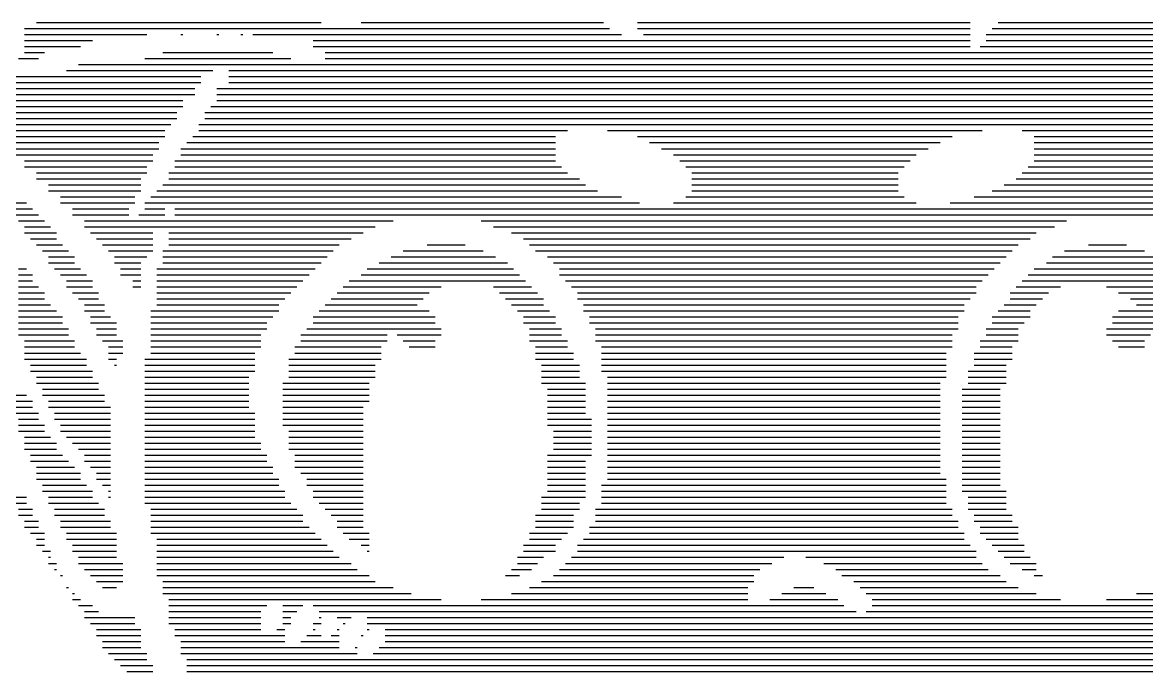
# Model space of a CAD drawing. Header units: inches. Extents: x -5 to 125, y -8 to 83.
# Drawn here: x 66.279 to 71.029, y 31.577 to 34.32 of the extents above; entities that cross this region are included whole.
import ezdxf

# ---------------------------------------------------------------- set-up
doc = ezdxf.new("R2010")
doc.units = ezdxf.units.IN
doc.layers.add('Bottom Overlay', color=54, linetype='Continuous')

msp = doc.modelspace()

# ---------------------------------------------------------------- linework, layer by layer
at = {"layer": 'Bottom Overlay'}
for p, q in [((66.2875, 34.295), (68.7598, 34.295)), ((66.3383, 34.3204), (67.5406, 34.3204)), ((67.7099, 34.3204), (68.7344, 34.3204)), ((68.8783, 34.3204), (70.2838, 34.3204)), ((68.8783, 34.295), (70.2838, 34.295)), ((70.3769, 34.295), (71.2236, 34.295)), ((70.4023, 34.3204), (71.1474, 34.3204)), ((66.2875, 34.2696), (66.804, 34.2696)), ((66.9479, 34.2696), (66.9564, 34.2696)), ((67.1003, 34.2696), (67.1088, 34.2696)), ((67.2019, 34.2696), (67.2104, 34.2696)), ((67.2527, 34.2696), (68.8106, 34.2696)), ((68.9037, 34.2696), (70.2838, 34.2696)), ((70.3515, 34.2696), (71.2744, 34.2696)), ((66.2875, 34.2442), (66.5754, 34.2442)), ((66.2875, 34.2188), (66.5246, 34.2188)), ((67.5067, 34.2442), (70.2838, 34.2442)), ((67.5067, 34.2188), (70.2838, 34.2188)), ((70.3261, 34.2188), (71.376, 34.2188)), ((70.3515, 34.2442), (71.3252, 34.2442)), ((66.2621, 34.168), (66.3468, 34.168)), ((66.2875, 34.1934), (66.3722, 34.1934)), ((66.7955, 34.168), (67.4136, 34.168)), ((66.8717, 34.1934), (67.3374, 34.1934)), ((67.5575, 34.1934), (71.4268, 34.1934)), ((67.5575, 34.168), (71.4522, 34.168)), ((66.4653, 34.1172), (67.0834, 34.1172)), ((66.5161, 34.1426), (71.503, 34.1426)), ((67.1511, 34.1172), (71.5284, 34.1172)), ((66.2367, 34.0918), (67.0326, 34.0918)), ((66.2367, 34.0664), (67.0326, 34.0664)), ((67.1511, 34.0918), (71.5538, 34.0918)), ((67.1511, 34.0664), (71.5792, 34.0664)), ((66.2367, 34.041), (67.0072, 34.041)), ((66.2367, 34.0156), (67.0072, 34.0156)), ((67.1003, 34.041), (71.6046, 34.041)), ((67.1003, 34.0156), (71.63, 34.0156)), ((66.2113, 33.9902), (66.9564, 33.9902)), ((66.2113, 33.9648), (66.9564, 33.9648)), ((67.0749, 33.9648), (71.6808, 33.9648)), ((67.1003, 33.9902), (71.6554, 33.9902)), ((66.2113, 33.9394), (66.931, 33.9394)), ((66.2113, 33.914), (66.931, 33.914)), ((67.0495, 33.9394), (71.7062, 33.9394)), ((67.0495, 33.914), (71.7316, 33.914)), ((66.2113, 33.8886), (66.9056, 33.8886)), ((67.0241, 33.8886), (71.7316, 33.8886)), ((66.2113, 33.8632), (66.8802, 33.8632)), ((66.2113, 33.8378), (66.8802, 33.8378)), ((66.9987, 33.8378), (68.5312, 33.8378)), ((67.0241, 33.8632), (68.582, 33.8632)), ((68.7513, 33.8632), (70.3346, 33.8632)), ((68.8783, 33.8378), (70.2076, 33.8378)), ((70.5039, 33.8632), (71.757, 33.8632)), ((70.5547, 33.8378), (71.7824, 33.8378)), ((66.2113, 33.8124), (66.8548, 33.8124)), ((66.2367, 33.787), (66.8548, 33.787)), ((66.9479, 33.787), (68.5312, 33.787)), ((66.9733, 33.8124), (68.5312, 33.8124)), ((68.9291, 33.8124), (70.1568, 33.8124)), ((68.9799, 33.787), (70.106, 33.787)), ((70.5547, 33.8124), (71.8078, 33.8124)), ((70.5547, 33.787), (71.8078, 33.787)), ((66.2367, 33.7616), (66.8294, 33.7616)), ((66.2875, 33.7362), (66.8294, 33.7362)), ((66.9225, 33.7362), (68.5312, 33.7362)), ((66.9479, 33.7616), (68.5312, 33.7616)), ((69.0307, 33.7616), (70.0552, 33.7616)), ((69.0561, 33.7362), (70.0298, 33.7362)), ((70.5547, 33.7616), (71.8332, 33.7616)), ((70.5547, 33.7362), (71.8586, 33.7362)), ((66.2875, 33.7108), (66.804, 33.7108)), ((66.3383, 33.6854), (66.804, 33.6854)), ((66.8971, 33.6854), (68.582, 33.6854)), ((66.9225, 33.7108), (68.5566, 33.7108)), ((69.0815, 33.7108), (70.0044, 33.7108)), ((69.1069, 33.6854), (69.979, 33.6854)), ((70.5039, 33.6854), (71.884, 33.6854)), ((70.5293, 33.7108), (71.8586, 33.7108)), ((66.3383, 33.66), (66.7786, 33.66)), ((66.3891, 33.6346), (66.7786, 33.6346)), ((66.8717, 33.6346), (68.6582, 33.6346)), ((66.8971, 33.66), (68.6328, 33.66)), ((69.1069, 33.66), (69.979, 33.66)), ((69.1069, 33.6346), (69.979, 33.6346)), ((70.4277, 33.6346), (71.9094, 33.6346)), ((70.4785, 33.66), (71.884, 33.66)), ((66.3891, 33.6092), (66.7786, 33.6092)), ((66.4399, 33.5838), (66.7532, 33.5838)), ((66.8209, 33.5838), (68.8106, 33.5838)), ((66.8463, 33.6092), (68.709, 33.6092)), ((69.0815, 33.5838), (70.0044, 33.5838)), ((69.1069, 33.6092), (69.979, 33.6092)), ((70.3007, 33.5838), (71.9348, 33.5838)), ((70.3769, 33.6092), (71.9094, 33.6092)), ((66.1859, 33.5584), (66.296, 33.5584)), ((66.4399, 33.5584), (66.7532, 33.5584)), ((66.7955, 33.5584), (68.8868, 33.5584)), ((69.0307, 33.5584), (70.0552, 33.5584)), ((70.1991, 33.5584), (71.9602, 33.5584)), ((66.2113, 33.533), (66.3214, 33.533)), ((66.2367, 33.5076), (66.3468, 33.5076)), ((66.4907, 33.533), (66.7278, 33.533)), ((66.4907, 33.5076), (66.7278, 33.5076)), ((66.7701, 33.5076), (66.8802, 33.5076)), ((66.7955, 33.533), (66.8802, 33.533)), ((66.9225, 33.533), (71.9602, 33.533)), ((66.9225, 33.5076), (71.9602, 33.5076)), ((66.2621, 33.4822), (66.3722, 33.4822)), ((66.2875, 33.4568), (66.3976, 33.4568)), ((66.5415, 33.4822), (67.8454, 33.4822)), ((66.5415, 33.4568), (67.7692, 33.4568)), ((68.2179, 33.4822), (70.6902, 33.4822)), ((68.2687, 33.4568), (70.6394, 33.4568)), ((66.2875, 33.4314), (66.423, 33.4314)), ((66.3129, 33.406), (66.423, 33.406)), ((66.5669, 33.4314), (66.8294, 33.4314)), ((66.5923, 33.406), (66.8294, 33.406)), ((66.8971, 33.4314), (67.7184, 33.4314)), ((66.8971, 33.406), (67.6676, 33.406)), ((68.3449, 33.4314), (70.5632, 33.4314)), ((68.3957, 33.406), (70.5378, 33.406)), ((66.3383, 33.3806), (66.4484, 33.3806)), ((66.3637, 33.3552), (66.4738, 33.3552)), ((66.6177, 33.3806), (66.8294, 33.3806)), ((66.6431, 33.3552), (66.8294, 33.3552)), ((66.8717, 33.3552), (67.5914, 33.3552)), ((66.8971, 33.3806), (67.6168, 33.3806)), ((67.8877, 33.3552), (68.2264, 33.3552)), ((67.9893, 33.3806), (68.1502, 33.3806)), ((68.4211, 33.3806), (70.487, 33.3806)), ((68.4465, 33.3552), (70.4616, 33.3552)), ((70.6817, 33.3552), (71.0204, 33.3552)), ((70.7833, 33.3806), (70.9442, 33.3806)), ((66.3891, 33.3298), (66.4992, 33.3298)), ((66.3891, 33.3044), (66.4992, 33.3044)), ((66.6685, 33.3298), (66.804, 33.3298)), ((66.6685, 33.3044), (66.7786, 33.3044)), ((66.8717, 33.3298), (67.566, 33.3298)), ((66.8717, 33.3044), (67.5406, 33.3044)), ((67.7861, 33.3044), (68.328, 33.3044)), ((67.8369, 33.3298), (68.2772, 33.3298)), ((68.4973, 33.3298), (70.4362, 33.3298)), ((68.5227, 33.3044), (70.4108, 33.3044)), ((70.6055, 33.3044), (71.1474, 33.3044)), ((70.6309, 33.3298), (71.0966, 33.3298)), ((66.2621, 33.279), (66.296, 33.279)), ((66.2621, 33.2536), (66.3214, 33.2536)), ((66.4145, 33.279), (66.5246, 33.279)), ((66.4399, 33.2536), (66.55, 33.2536)), ((66.6939, 33.279), (66.7786, 33.279)), ((66.6939, 33.2536), (66.7786, 33.2536)), ((66.8463, 33.279), (67.5152, 33.279)), ((66.8463, 33.2536), (67.4898, 33.2536)), ((67.7099, 33.2536), (68.3788, 33.2536)), ((67.7353, 33.279), (68.3534, 33.279)), ((68.5481, 33.279), (70.3854, 33.279)), ((68.5481, 33.2536), (70.36, 33.2536)), ((70.5293, 33.2536), (71.2236, 33.2536)), ((70.5547, 33.279), (71.1728, 33.279)), ((66.2621, 33.2282), (66.3214, 33.2282)), ((66.2621, 33.2028), (66.3468, 33.2028)), ((66.4653, 33.2282), (66.5754, 33.2282)), ((66.4653, 33.2028), (66.5754, 33.2028)), ((66.7447, 33.2282), (66.7786, 33.2282)), ((66.7447, 33.2028), (66.7786, 33.2028)), ((66.8463, 33.2282), (67.4644, 33.2282)), ((66.8463, 33.2028), (67.439, 33.2028)), ((67.6337, 33.2028), (68.0486, 33.2028)), ((67.6591, 33.2282), (68.4042, 33.2282)), ((68.2687, 33.2028), (68.4296, 33.2028)), ((68.5735, 33.2282), (70.3346, 33.2282)), ((68.5989, 33.2028), (70.3092, 33.2028)), ((70.4785, 33.2028), (70.6648, 33.2028)), ((70.5039, 33.2282), (71.249, 33.2282)), ((70.8595, 33.2028), (71.2744, 33.2028)), ((66.2621, 33.1774), (66.3722, 33.1774)), ((66.4907, 33.1774), (66.6008, 33.1774)), ((66.8463, 33.1774), (67.4136, 33.1774)), ((67.6083, 33.1774), (67.9978, 33.1774)), ((68.2941, 33.1774), (68.455, 33.1774)), ((68.6243, 33.1774), (70.3092, 33.1774)), ((70.4531, 33.1774), (70.614, 33.1774)), ((70.9103, 33.1774), (71.2998, 33.1774)), ((66.2621, 33.152), (66.3722, 33.152)), ((66.2621, 33.1266), (66.3976, 33.1266)), ((66.5161, 33.152), (66.6008, 33.152)), ((66.5415, 33.1266), (66.6262, 33.1266)), ((66.8463, 33.152), (67.3882, 33.152)), ((66.8463, 33.1266), (67.3628, 33.1266)), ((67.5575, 33.1266), (67.947, 33.1266)), ((67.5829, 33.152), (67.9724, 33.152)), ((68.3195, 33.152), (68.4804, 33.152)), ((68.3449, 33.1266), (68.4804, 33.1266)), ((68.6243, 33.152), (70.2838, 33.152)), ((68.6497, 33.1266), (70.2584, 33.1266)), ((70.4277, 33.1266), (70.5632, 33.1266)), ((70.4531, 33.152), (70.5886, 33.152)), ((70.9611, 33.152), (71.3252, 33.152)), ((70.9865, 33.1266), (71.3506, 33.1266)), ((66.2621, 33.1012), (66.423, 33.1012)), ((66.2621, 33.0758), (66.4484, 33.0758)), ((66.5415, 33.1012), (66.6262, 33.1012)), ((66.5669, 33.0758), (66.6516, 33.0758)), ((66.8209, 33.1012), (67.3628, 33.1012)), ((66.8209, 33.0758), (67.3374, 33.0758)), ((67.5067, 33.0758), (68.0232, 33.0758)), ((67.5321, 33.1012), (67.9978, 33.1012)), ((68.3703, 33.1012), (68.5058, 33.1012)), ((68.3957, 33.0758), (68.5312, 33.0758)), ((68.6497, 33.1012), (70.2584, 33.1012)), ((68.6751, 33.0758), (70.233, 33.0758)), ((70.3769, 33.0758), (70.5378, 33.0758)), ((70.4023, 33.1012), (70.5378, 33.1012)), ((70.8849, 33.0758), (71.4014, 33.0758)), ((70.9103, 33.1012), (71.376, 33.1012)), ((66.2621, 33.0504), (66.4484, 33.0504)), ((66.2621, 33.025), (66.4738, 33.025)), ((66.5669, 33.0504), (66.677, 33.0504)), ((66.5923, 33.025), (66.677, 33.025)), ((66.8209, 33.0504), (67.312, 33.0504)), ((66.8209, 33.025), (67.312, 33.025)), ((67.4813, 33.025), (68.0486, 33.025)), ((67.5067, 33.0504), (68.0232, 33.0504)), ((68.3957, 33.0504), (68.5312, 33.0504)), ((68.4211, 33.025), (68.5566, 33.025)), ((68.6751, 33.0504), (70.233, 33.0504)), ((68.7005, 33.025), (70.233, 33.025)), ((70.3515, 33.025), (70.487, 33.025)), ((70.3769, 33.0504), (70.5124, 33.0504)), ((70.8595, 33.025), (71.4268, 33.025)), ((70.8849, 33.0504), (71.4268, 33.0504)), ((66.2621, 32.9996), (66.4738, 32.9996)), ((66.2875, 32.9742), (66.4992, 32.9742)), ((66.5923, 32.9996), (66.677, 32.9996)), ((66.6177, 32.9742), (66.7024, 32.9742)), ((66.8209, 32.9996), (67.2866, 32.9996)), ((66.8209, 32.9742), (67.2866, 32.9742)), ((67.4559, 32.9996), (67.82, 32.9996)), ((67.4559, 32.9742), (67.82, 32.9742)), ((67.8623, 32.9996), (68.0486, 32.9996)), ((67.8877, 32.9742), (68.0232, 32.9742)), ((68.4211, 32.9996), (68.5566, 32.9996)), ((68.4211, 32.9742), (68.582, 32.9742)), ((68.7005, 32.9996), (70.2076, 32.9996)), ((68.7005, 32.9742), (70.2076, 32.9742)), ((70.3261, 32.9742), (70.487, 32.9742)), ((70.3515, 32.9996), (70.487, 32.9996)), ((70.8595, 32.9996), (71.0458, 32.9996)), ((70.8849, 32.9742), (71.0204, 32.9742)), ((66.2875, 32.9488), (66.4992, 32.9488)), ((66.2875, 32.9234), (66.5246, 32.9234)), ((66.6431, 32.9488), (66.7024, 32.9488)), ((66.6431, 32.9234), (66.7024, 32.9234)), ((66.8209, 32.9488), (67.2866, 32.9488)), ((66.8209, 32.9234), (67.2612, 32.9234)), ((67.4305, 32.9488), (67.7946, 32.9488)), ((67.4305, 32.9234), (67.7946, 32.9234)), ((67.9131, 32.9488), (68.0232, 32.9488)), ((68.4465, 32.9488), (68.582, 32.9488)), ((68.4465, 32.9234), (68.6074, 32.9234)), ((68.7259, 32.9488), (70.2076, 32.9488)), ((68.7259, 32.9234), (70.1822, 32.9234)), ((70.3007, 32.9234), (70.4616, 32.9234)), ((70.3261, 32.9488), (70.4616, 32.9488)), ((70.9103, 32.9488), (71.0204, 32.9488)), ((66.2875, 32.898), (66.55, 32.898)), ((66.3129, 32.8726), (66.55, 32.8726)), ((66.6431, 32.898), (66.677, 32.898)), ((66.6685, 32.8726), (66.677, 32.8726)), ((66.7955, 32.898), (67.2612, 32.898)), ((66.7955, 32.8726), (67.2612, 32.8726)), ((67.4051, 32.898), (67.7946, 32.898)), ((67.4051, 32.8726), (67.7692, 32.8726)), ((68.4465, 32.898), (68.6074, 32.898)), ((68.4719, 32.8726), (68.6328, 32.8726)), ((68.7259, 32.898), (70.1822, 32.898)), ((68.7259, 32.8726), (70.1822, 32.8726)), ((70.3007, 32.898), (70.4616, 32.898)), ((70.3007, 32.8726), (70.4362, 32.8726)), ((66.3129, 32.8472), (66.5754, 32.8472)), ((66.3383, 32.8218), (66.5754, 32.8218)), ((66.7955, 32.8472), (67.2612, 32.8472)), ((66.7955, 32.8218), (67.2358, 32.8218)), ((67.4051, 32.8472), (67.7692, 32.8472)), ((67.4051, 32.8218), (67.7692, 32.8218)), ((68.4719, 32.8472), (68.6328, 32.8472)), ((68.4719, 32.8218), (68.6328, 32.8218)), ((68.7259, 32.8472), (70.1822, 32.8472)), ((68.7513, 32.8218), (70.1822, 32.8218)), ((70.2753, 32.8472), (70.4362, 32.8472)), ((70.2753, 32.8218), (70.4362, 32.8218)), ((66.3383, 32.7964), (66.6008, 32.7964)), ((66.7955, 32.7964), (67.2358, 32.7964)), ((67.3797, 32.7964), (67.7438, 32.7964)), ((68.4719, 32.7964), (68.6582, 32.7964)), ((68.7513, 32.7964), (70.1568, 32.7964)), ((70.2753, 32.7964), (70.4362, 32.7964)), ((66.2113, 32.7456), (66.296, 32.7456)), ((66.3637, 32.771), (66.6008, 32.771)), ((66.3637, 32.7456), (66.6262, 32.7456)), ((66.7955, 32.771), (67.2358, 32.771)), ((66.7955, 32.7456), (67.2358, 32.7456)), ((67.3797, 32.771), (67.7438, 32.771)), ((67.3797, 32.7456), (67.7438, 32.7456)), ((68.4973, 32.771), (68.6582, 32.771)), ((68.4973, 32.7456), (68.6582, 32.7456)), ((68.7513, 32.771), (70.1568, 32.771)), ((68.7513, 32.7456), (70.1568, 32.7456)), ((70.2499, 32.771), (70.4108, 32.771)), ((70.2499, 32.7456), (70.4108, 32.7456)), ((66.2367, 32.7202), (66.3214, 32.7202)), ((66.2367, 32.6948), (66.3214, 32.6948)), ((66.3891, 32.7202), (66.6262, 32.7202)), ((66.3891, 32.6948), (66.6516, 32.6948)), ((66.7955, 32.7202), (67.2358, 32.7202)), ((66.7955, 32.6948), (67.2358, 32.6948)), ((67.3797, 32.7202), (67.7438, 32.7202)), ((67.3797, 32.6948), (67.7184, 32.6948)), ((68.4973, 32.7202), (68.6582, 32.7202)), ((68.4973, 32.6948), (68.6582, 32.6948)), ((68.7513, 32.7202), (70.1568, 32.7202)), ((68.7513, 32.6948), (70.1568, 32.6948)), ((70.2499, 32.7202), (70.4108, 32.7202)), ((70.2499, 32.6948), (70.4108, 32.6948)), ((66.2367, 32.6694), (66.3468, 32.6694)), ((66.2621, 32.644), (66.3468, 32.644)), ((66.4145, 32.6694), (66.6516, 32.6694)), ((66.4145, 32.644), (66.6516, 32.644)), ((66.7955, 32.6694), (67.2612, 32.6694)), ((66.7955, 32.644), (67.2612, 32.644)), ((67.3797, 32.6694), (67.7184, 32.6694)), ((67.3797, 32.644), (67.7184, 32.644)), ((68.4973, 32.6694), (68.6582, 32.6694)), ((68.4973, 32.644), (68.6836, 32.644)), ((68.7513, 32.6694), (70.1568, 32.6694)), ((68.7513, 32.644), (70.1568, 32.644)), ((70.2499, 32.6694), (70.4108, 32.6694)), ((70.2499, 32.644), (70.4108, 32.644)), ((66.2621, 32.6186), (66.3722, 32.6186)), ((66.2621, 32.5932), (66.3722, 32.5932)), ((66.4399, 32.6186), (66.6516, 32.6186)), ((66.4399, 32.5932), (66.6516, 32.5932)), ((66.7955, 32.6186), (67.2612, 32.6186)), ((66.7955, 32.5932), (67.2612, 32.5932)), ((67.3797, 32.6186), (67.7184, 32.6186)), ((67.4051, 32.5932), (67.7184, 32.5932)), ((68.4973, 32.6186), (68.6836, 32.6186)), ((68.5227, 32.5932), (68.6836, 32.5932)), ((68.7513, 32.6186), (70.1568, 32.6186)), ((68.7513, 32.5932), (70.1568, 32.5932)), ((70.2499, 32.6186), (70.4108, 32.6186)), ((70.2499, 32.5932), (70.4108, 32.5932)), ((66.2875, 32.5678), (66.3976, 32.5678)), ((66.2875, 32.5424), (66.423, 32.5424)), ((66.4653, 32.5678), (66.6516, 32.5678)), ((66.4907, 32.5424), (66.6516, 32.5424)), ((66.7955, 32.5678), (67.2612, 32.5678)), ((66.7955, 32.5424), (67.2866, 32.5424)), ((67.4051, 32.5678), (67.7184, 32.5678)), ((67.4051, 32.5424), (67.7184, 32.5424)), ((68.5227, 32.5678), (68.6836, 32.5678)), ((68.5227, 32.5424), (68.6836, 32.5424)), ((68.7513, 32.5678), (70.1568, 32.5678)), ((68.7513, 32.5424), (70.1568, 32.5424)), ((70.2499, 32.5678), (70.4108, 32.5678)), ((70.2499, 32.5424), (70.4108, 32.5424)), ((66.2875, 32.517), (66.423, 32.517)), ((66.3129, 32.4916), (66.4484, 32.4916)), ((66.5161, 32.517), (66.6516, 32.517)), ((66.5415, 32.4916), (66.6516, 32.4916)), ((66.7955, 32.517), (67.2866, 32.517)), ((66.7955, 32.4916), (67.312, 32.4916)), ((67.4051, 32.517), (67.7184, 32.517)), ((67.4305, 32.4916), (67.7184, 32.4916)), ((68.4973, 32.4916), (68.6836, 32.4916)), ((68.5227, 32.517), (68.6836, 32.517)), ((68.7513, 32.517), (70.1568, 32.517)), ((68.7513, 32.4916), (70.1568, 32.4916)), ((70.2499, 32.517), (70.4108, 32.517)), ((70.2499, 32.4916), (70.4108, 32.4916)), ((66.3129, 32.4662), (66.4738, 32.4662)), ((66.5415, 32.4662), (66.6516, 32.4662)), ((66.7955, 32.4662), (67.312, 32.4662)), ((67.4305, 32.4662), (67.7184, 32.4662)), ((68.4973, 32.4662), (68.6582, 32.4662)), ((68.7513, 32.4662), (70.1568, 32.4662)), ((70.2499, 32.4662), (70.4108, 32.4662)), ((66.3383, 32.4408), (66.4992, 32.4408)), ((66.3383, 32.4154), (66.5246, 32.4154)), ((66.5669, 32.4408), (66.6516, 32.4408)), ((66.5923, 32.4154), (66.6516, 32.4154)), ((66.7955, 32.4408), (67.3374, 32.4408)), ((66.7955, 32.4154), (67.3374, 32.4154)), ((67.4305, 32.4408), (67.7184, 32.4408)), ((67.4559, 32.4154), (67.7184, 32.4154)), ((68.4973, 32.4408), (68.6582, 32.4408)), ((68.4973, 32.4154), (68.6582, 32.4154)), ((68.7513, 32.4408), (70.1568, 32.4408)), ((68.7513, 32.4154), (70.1568, 32.4154)), ((70.2499, 32.4408), (70.4108, 32.4408)), ((70.2499, 32.4154), (70.4108, 32.4154)), ((66.3383, 32.39), (66.5246, 32.39)), ((66.3637, 32.3646), (66.55, 32.3646)), ((66.5923, 32.39), (66.6516, 32.39)), ((66.6177, 32.3646), (66.6516, 32.3646)), ((66.7955, 32.39), (67.3628, 32.39)), ((66.7955, 32.3646), (67.3628, 32.3646)), ((67.4813, 32.39), (67.7184, 32.39)), ((67.4813, 32.3646), (67.7184, 32.3646)), ((68.4973, 32.39), (68.6582, 32.39)), ((68.4973, 32.3646), (68.6582, 32.3646)), ((68.7259, 32.3646), (70.1822, 32.3646)), ((68.7513, 32.39), (70.1822, 32.39)), ((70.2499, 32.39), (70.4108, 32.39)), ((70.2499, 32.3646), (70.4108, 32.3646)), ((66.2113, 32.3138), (66.296, 32.3138)), ((66.3637, 32.3392), (66.5754, 32.3392)), ((66.3891, 32.3138), (66.5754, 32.3138)), ((66.6431, 32.3392), (66.6516, 32.3392)), ((66.6431, 32.3138), (66.6516, 32.3138)), ((66.7955, 32.3392), (67.3882, 32.3392)), ((66.7955, 32.3138), (67.3882, 32.3138)), ((67.5067, 32.3392), (67.7184, 32.3392)), ((67.5067, 32.3138), (67.7184, 32.3138)), ((68.4719, 32.3138), (68.6582, 32.3138)), ((68.4973, 32.3392), (68.6582, 32.3392)), ((68.7259, 32.3392), (70.1822, 32.3392)), ((68.7259, 32.3138), (70.1822, 32.3138)), ((70.2499, 32.3392), (70.4362, 32.3392)), ((70.2753, 32.3138), (70.4362, 32.3138)), ((66.2367, 32.2884), (66.296, 32.2884)), ((66.2621, 32.263), (66.3214, 32.263)), ((66.3891, 32.2884), (66.6008, 32.2884)), ((66.4145, 32.263), (66.6262, 32.263)), ((66.7955, 32.2884), (67.4136, 32.2884)), ((66.8209, 32.263), (67.439, 32.263)), ((67.5321, 32.2884), (67.7184, 32.2884)), ((67.5575, 32.263), (67.7184, 32.263)), ((68.4719, 32.2884), (68.6328, 32.2884)), ((68.4719, 32.263), (68.6328, 32.263)), ((68.7005, 32.263), (70.2076, 32.263)), ((68.7259, 32.2884), (70.1822, 32.2884)), ((70.2753, 32.2884), (70.4362, 32.2884)), ((70.2753, 32.263), (70.4362, 32.263)), ((66.2621, 32.2376), (66.3214, 32.2376)), ((66.2875, 32.2122), (66.3468, 32.2122)), ((66.4145, 32.2376), (66.6262, 32.2376)), ((66.4399, 32.2122), (66.6516, 32.2122)), ((66.8209, 32.2376), (67.4644, 32.2376)), ((66.8209, 32.2122), (67.4644, 32.2122)), ((67.5829, 32.2376), (67.7184, 32.2376)), ((67.6083, 32.2122), (67.7184, 32.2122)), ((68.4465, 32.2376), (68.6074, 32.2376)), ((68.4465, 32.2122), (68.6074, 32.2122)), ((68.7005, 32.2376), (70.2076, 32.2376)), ((68.7005, 32.2122), (70.233, 32.2122)), ((70.3007, 32.2376), (70.4616, 32.2376)), ((70.3007, 32.2122), (70.4616, 32.2122)), ((66.2875, 32.1868), (66.3468, 32.1868)), ((66.3129, 32.1614), (66.3722, 32.1614)), ((66.4399, 32.1868), (66.6516, 32.1868)), ((66.4653, 32.1614), (66.677, 32.1614)), ((66.8209, 32.1868), (67.4898, 32.1868)), ((66.8209, 32.1614), (67.5152, 32.1614)), ((67.6083, 32.1868), (67.7184, 32.1868)), ((67.6337, 32.1614), (67.7438, 32.1614)), ((68.4211, 32.1614), (68.582, 32.1614)), ((68.4465, 32.1868), (68.6074, 32.1868)), ((68.6751, 32.1868), (70.233, 32.1868)), ((68.6751, 32.1614), (70.2584, 32.1614)), ((70.3261, 32.1868), (70.487, 32.1868)), ((70.3261, 32.1614), (70.487, 32.1614)), ((66.3383, 32.136), (66.3722, 32.136)), ((66.3383, 32.1106), (66.3722, 32.1106)), ((66.4653, 32.136), (66.677, 32.136)), ((66.4907, 32.1106), (66.677, 32.1106)), ((66.8463, 32.136), (67.5406, 32.136)), ((66.8463, 32.1106), (67.566, 32.1106)), ((67.6591, 32.136), (67.7438, 32.136)), ((67.7099, 32.1106), (67.7438, 32.1106)), ((68.3957, 32.1106), (68.5312, 32.1106)), ((68.4211, 32.136), (68.5566, 32.136)), ((68.6243, 32.1106), (70.2838, 32.1106)), ((68.6497, 32.136), (70.2584, 32.136)), ((70.3515, 32.136), (70.487, 32.136)), ((70.3769, 32.1106), (70.5124, 32.1106)), ((66.3637, 32.0852), (66.3976, 32.0852)), ((66.4907, 32.0852), (66.677, 32.0852)), ((66.8463, 32.0852), (67.5914, 32.0852)), ((67.7353, 32.0852), (67.7438, 32.0852)), ((68.3957, 32.0852), (68.5312, 32.0852)), ((68.6243, 32.0852), (70.3092, 32.0852)), ((70.4023, 32.0852), (70.5124, 32.0852)), ((66.3891, 32.0598), (66.3976, 32.0598)), ((66.3891, 32.0344), (66.423, 32.0344)), ((66.5161, 32.0598), (66.677, 32.0598)), ((66.5161, 32.0344), (66.7024, 32.0344)), ((66.8463, 32.0598), (67.6168, 32.0598)), ((66.8463, 32.0344), (67.6676, 32.0344)), ((68.3703, 32.0598), (68.4804, 32.0598)), ((68.3703, 32.0344), (68.455, 32.0344)), ((68.5735, 32.0344), (69.4456, 32.0344)), ((68.5989, 32.0598), (69.4964, 32.0598)), ((69.5895, 32.0598), (70.3092, 32.0598)), ((69.6657, 32.0344), (70.3346, 32.0344)), ((70.4277, 32.0598), (70.5378, 32.0598)), ((70.4531, 32.0344), (70.5632, 32.0344)), ((66.4145, 32.009), (66.423, 32.009)), ((66.4399, 31.9836), (66.4484, 31.9836)), ((66.5415, 32.009), (66.7024, 32.009)), ((66.5669, 31.9836), (66.7024, 31.9836)), ((66.8463, 32.009), (67.693, 32.009)), ((66.8463, 31.9836), (67.7438, 31.9836)), ((68.3195, 31.9836), (68.3788, 31.9836)), ((68.3449, 32.009), (68.4296, 32.009)), ((68.5227, 31.9836), (69.3694, 31.9836)), ((68.5481, 32.009), (69.3948, 32.009)), ((69.7165, 32.009), (70.36, 32.009)), ((69.7419, 31.9836), (70.4108, 31.9836)), ((70.5039, 32.009), (70.5632, 32.009)), ((70.5547, 31.9836), (70.5886, 31.9836)), ((66.4653, 31.9328), (66.4738, 31.9328)), ((66.5923, 31.9582), (66.7024, 31.9582)), ((66.6177, 31.9328), (66.677, 31.9328)), ((66.8717, 31.9582), (67.7692, 31.9582)), ((66.8717, 31.9328), (67.8454, 31.9328)), ((68.4211, 31.9328), (69.344, 31.9328)), ((68.4719, 31.9582), (69.3694, 31.9582)), ((69.5387, 31.9328), (69.6234, 31.9328)), ((69.7927, 31.9582), (70.4362, 31.9582)), ((69.8181, 31.9328), (70.487, 31.9328)), ((66.4907, 31.9074), (66.4992, 31.9074)), ((66.4907, 31.882), (66.5246, 31.882)), ((66.8717, 31.9074), (67.9216, 31.9074)), ((66.8971, 31.882), (68.0486, 31.882)), ((68.2179, 31.882), (69.344, 31.882)), ((68.3449, 31.9074), (69.344, 31.9074)), ((69.4371, 31.882), (69.725, 31.882)), ((69.4879, 31.9074), (69.6742, 31.9074)), ((69.8435, 31.9074), (70.5632, 31.9074)), ((69.8689, 31.882), (70.6648, 31.882)), ((70.8595, 31.882), (72.0364, 31.882)), ((70.9865, 31.9074), (72.0364, 31.9074)), ((66.5161, 31.8566), (66.5754, 31.8566)), ((66.5415, 31.8312), (66.6008, 31.8312)), ((66.8971, 31.8566), (67.312, 31.8566)), ((66.8971, 31.8312), (67.2866, 31.8312)), ((67.3797, 31.8566), (67.4644, 31.8566)), ((67.3797, 31.8312), (67.439, 31.8312)), ((67.5067, 31.8566), (69.7504, 31.8566)), ((67.5321, 31.8312), (69.8012, 31.8312)), ((69.8435, 31.8312), (71.503, 31.8312)), ((69.8689, 31.8566), (71.503, 31.8566)), ((66.5415, 31.8058), (66.7532, 31.8058)), ((66.5669, 31.7804), (66.7532, 31.7804)), ((66.8971, 31.8058), (67.2866, 31.8058)), ((66.8971, 31.7804), (67.2866, 31.7804)), ((67.3797, 31.8058), (67.4136, 31.8058)), ((67.3797, 31.7804), (67.4136, 31.7804)), ((67.5067, 31.7804), (67.5406, 31.7804)), ((67.5321, 31.8058), (67.5406, 31.8058)), ((67.6083, 31.8058), (67.6676, 31.8058)), ((67.6337, 31.7804), (67.6422, 31.7804)), ((67.7353, 31.8058), (71.2998, 31.8058)), ((67.7353, 31.7804), (71.2998, 31.7804)), ((66.5923, 31.755), (66.7786, 31.755)), ((66.5923, 31.7296), (66.7786, 31.7296)), ((66.9225, 31.755), (67.2866, 31.755)), ((66.9225, 31.7296), (67.3882, 31.7296)), ((67.3543, 31.755), (67.3882, 31.755)), ((67.4813, 31.7296), (67.5406, 31.7296)), ((67.5067, 31.755), (67.5152, 31.755)), ((67.5829, 31.7296), (67.6168, 31.7296)), ((67.6083, 31.755), (67.6168, 31.755)), ((67.7099, 31.7296), (67.7184, 31.7296)), ((67.7353, 31.755), (67.7438, 31.755)), ((67.8115, 31.755), (71.2236, 31.755)), ((67.8115, 31.7296), (71.2236, 31.7296)), ((66.6177, 31.7042), (66.7786, 31.7042)), ((66.9479, 31.7042), (67.3882, 31.7042)), ((67.4559, 31.7042), (67.6168, 31.7042)), ((67.8115, 31.7042), (71.2236, 31.7042)), ((66.6177, 31.6788), (66.7786, 31.6788)), ((66.6431, 31.6534), (66.804, 31.6534)), ((66.9479, 31.6788), (67.6168, 31.6788)), ((66.9479, 31.6534), (67.693, 31.6534)), ((67.6845, 31.6788), (67.693, 31.6788)), ((67.7607, 31.6534), (71.2744, 31.6534)), ((67.7861, 31.6788), (71.249, 31.6788)), ((66.6685, 31.628), (66.804, 31.628)), ((66.6939, 31.6026), (66.8294, 31.6026)), ((66.9733, 31.628), (71.9856, 31.628)), ((66.9733, 31.6026), (71.9856, 31.6026)), ((66.7193, 31.5772), (66.8294, 31.5772)), ((66.9733, 31.5772), (71.9602, 31.5772))]:
    msp.add_line(p, q, dxfattribs=at)

doc.saveas('drawing.dxf')
